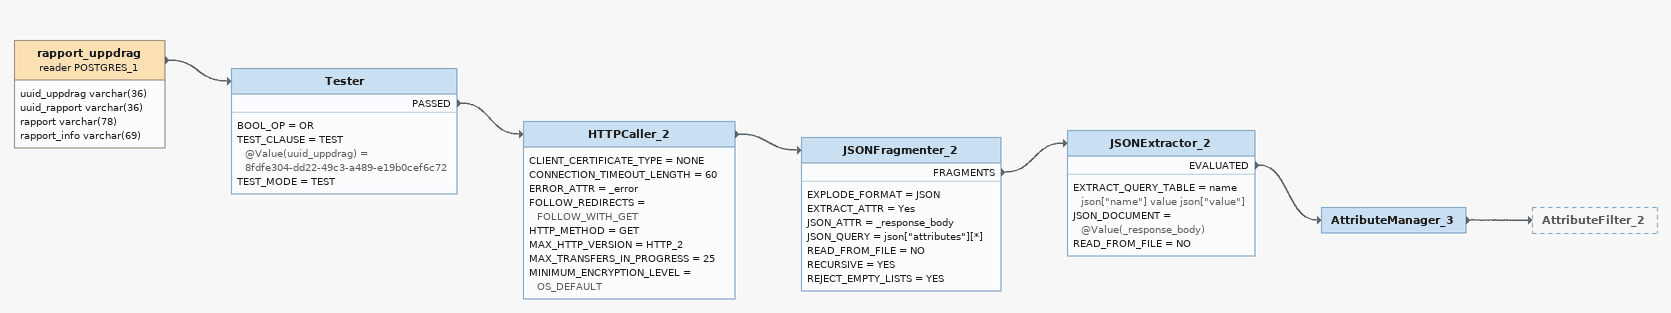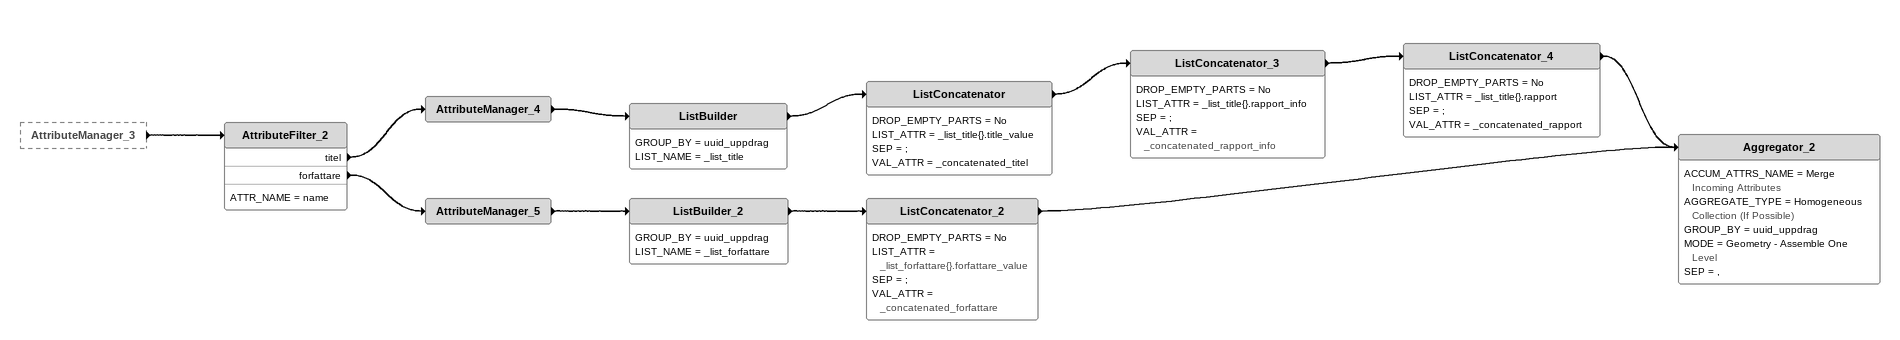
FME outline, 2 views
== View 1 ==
rapport_uppdrag (reader POSTGRES_1)
    attributes: uuid_uppdrag varchar(36), uuid_rapport varchar(36), rapport varchar(78), rapport_info varchar(69)
    -> Tester
Tester
    BOOL_OP = OR
    TEST_CLAUSE = TEST @Value(uuid_uppdrag) = 8fdfe304-dd22-49c3-a489-e19b0cef6c72
    TEST_MODE = TEST
    PASSED -> HTTPCaller_2
HTTPCaller_2
    CLIENT_CERTIFICATE_TYPE = NONE
    CONNECTION_TIMEOUT_LENGTH = 60
    ERROR_ATTR = _error
    FOLLOW_REDIRECTS = FOLLOW_WITH_GET
    HTTP_METHOD = GET
    MAX_HTTP_VERSION = HTTP_2
    MAX_TRANSFERS_IN_PROGRESS = 25
    MINIMUM_ENCRYPTION_LEVEL = OS_DEFAULT
    -> JSONFragmenter_2
JSONFragmenter_2
    EXPLODE_FORMAT = JSON
    EXTRACT_ATTR = Yes
    JSON_ATTR = _response_body
    JSON_QUERY = json["attributes"][*]
    READ_FROM_FILE = NO
    RECURSIVE = YES
    REJECT_EMPTY_LISTS = YES
    FRAGMENTS -> JSONExtractor_2
JSONExtractor_2
    EXTRACT_QUERY_TABLE = name json["name"] value json["value"]
    JSON_DOCUMENT = @Value(_response_body)
    READ_FROM_FILE = NO
    EVALUATED -> AttributeManager_3
AttributeManager_3
    -> AttributeFilter_2

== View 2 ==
AttributeManager_3 [outside]
    -> AttributeFilter_2
AttributeFilter_2
    ATTR_NAME = name
    titel -> AttributeManager_4
    forfattare -> AttributeManager_5
AttributeManager_4
    -> ListBuilder
ListBuilder
    GROUP_BY = uuid_uppdrag
    LIST_NAME = _list_title
    -> ListConcatenator
ListConcatenator
    DROP_EMPTY_PARTS = No
    LIST_ATTR = _list_title{}.title_value
    SEP = ;
    VAL_ATTR = _concatenated_titel
    -> ListConcatenator_3
ListConcatenator_3
    DROP_EMPTY_PARTS = No
    LIST_ATTR = _list_title{}.rapport_info
    SEP = ;
    VAL_ATTR = _concatenated_rapport_info
    -> ListConcatenator_4
ListConcatenator_4
    DROP_EMPTY_PARTS = No
    LIST_ATTR = _list_title{}.rapport
    SEP = ;
    VAL_ATTR = _concatenated_rapport
    -> Aggregator_2
AttributeManager_5
    -> ListBuilder_2
ListBuilder_2
    GROUP_BY = uuid_uppdrag
    LIST_NAME = _list_forfattare
    -> ListConcatenator_2
ListConcatenator_2
    DROP_EMPTY_PARTS = No
    LIST_ATTR = _list_forfattare{}.forfattare_value
    SEP = ;
    VAL_ATTR = _concatenated_forfattare
    -> Aggregator_2
Aggregator_2
    ACCUM_ATTRS_NAME = Merge Incoming Attributes
    AGGREGATE_TYPE = Homogeneous Collection (If Possible)
    GROUP_BY = uuid_uppdrag
    MODE = Geometry - Assemble One Level
    SEP = ,
